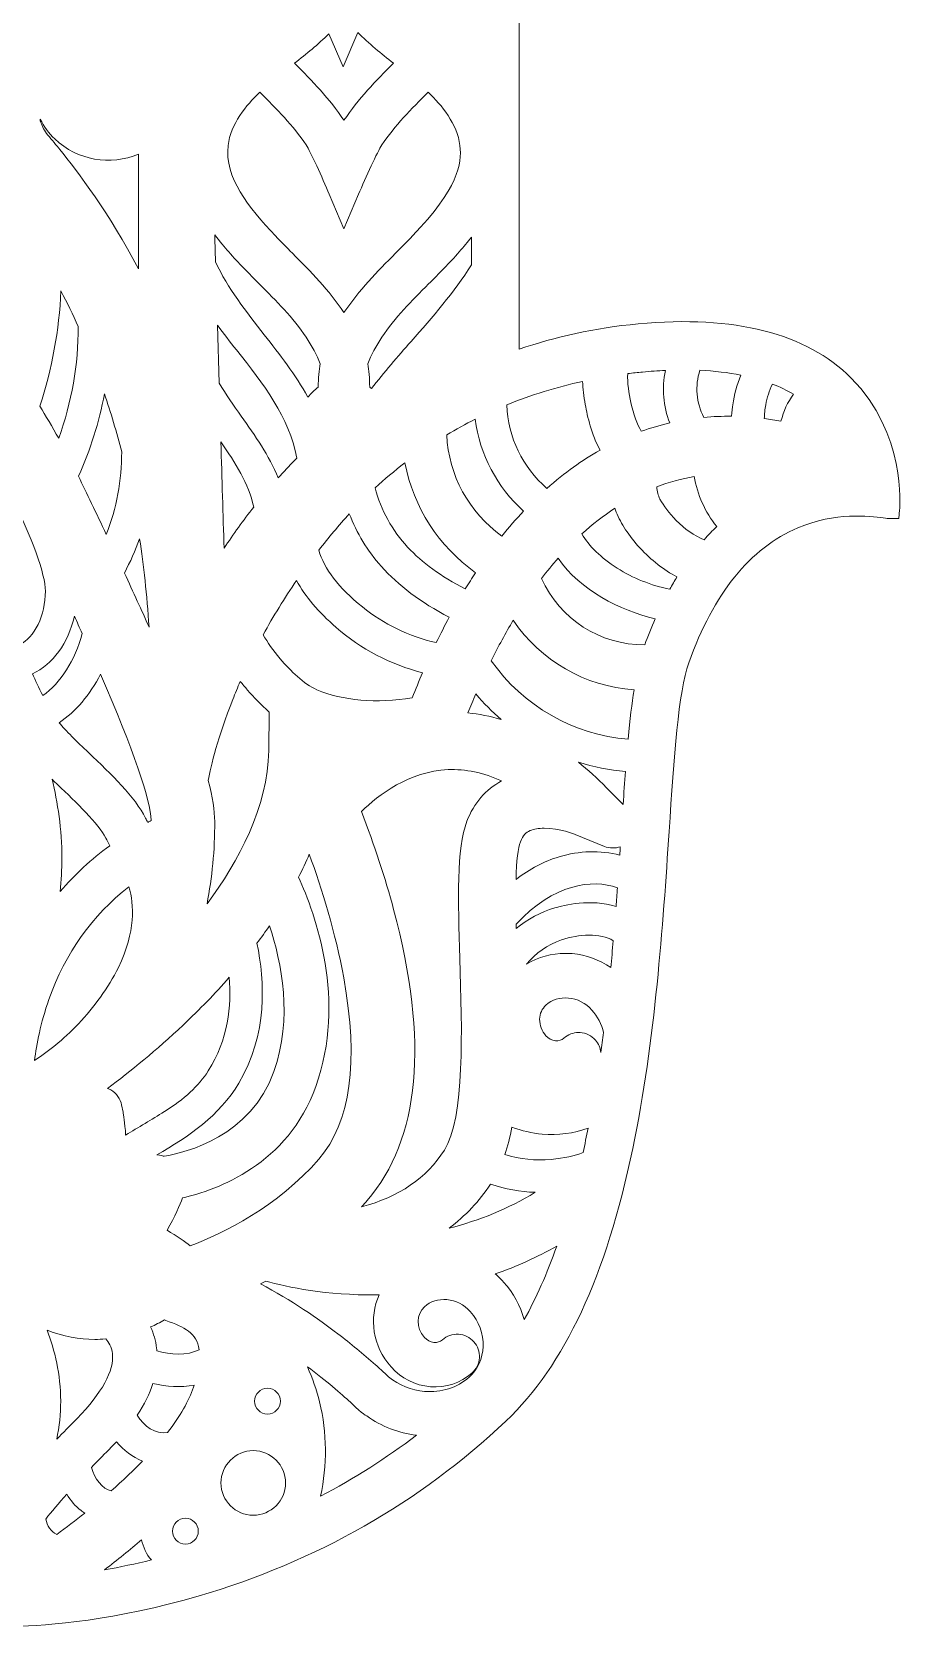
# Model space of a CAD drawing. Header units: millimetres. Extents: x 29 to 930, y -151 to 678.
# Drawn here: x 172.9 to 310.3, y -150.9 to 99.8 of the extents above; entities that cross this region are included whole.
import ezdxf

# ---------------------------------------------------------------- set-up
doc = ezdxf.new("R2010")
doc.units = ezdxf.units.MM
doc.header["$MEASUREMENT"] = 0
doc.layers.add('Layer 5', color=7, linetype='Continuous')

msp = doc.modelspace()

# ---------------------------------------------------------------- linework, layer by layer
at = {"layer": 'Layer 5', "lineweight": 0}
for points, knots in [([(301.69, 45.35), (294.62, 52.41), (283.36, 55.28), (268.2, 53.87), (261.36, 53.24), (255.13, 51.81), (249.49, 49.88), (249.49, 49.88), (249.49, 190.25), (249.49, 190.25), (247.28, 203.86), (235.39, 213.97), (221.83, 213.97), (211.16, 213.97), (201.76, 207.7), (197.16, 198.4), (197.16, 198.4), (197.16, 210.22), (197.16, 210.22), (195.36, 225.67), (183.11, 233.91), (169.58, 233.94), (169.58, 233.94), (169.58, 233.94), (169.58, 233.94), (169.57, 233.94), (169.55, 233.94), (169.54, 233.94), (169.53, 233.94), (169.51, 233.94), (169.5, 233.94), (169.5, 233.94), (169.5, 233.94), (169.5, 233.94), (155.97, 233.91), (143.72, 225.67), (141.91, 210.22), (141.91, 210.22), (141.91, 198.4), (141.91, 198.4), (137.32, 207.7), (127.92, 213.97), (117.25, 213.97), (103.69, 213.97), (91.8, 203.86), (89.58, 190.25), (89.58, 190.25), (89.58, 49.88), (89.58, 49.88), (83.95, 51.81), (77.72, 53.24), (70.88, 53.87), (55.72, 55.28), (44.45, 52.41), (37.39, 45.35), (28.77, 36.71), (29.74, 25.11), (29.79, 24.62), (29.79, 24.62), (29.92, 23.26), (29.92, 23.26), (29.92, 23.26), (31.28, 23.26), (31.28, 23.26), (31.54, 23.26), (31.86, 23.3), (32.34, 23.36), (34.59, 23.65), (39.86, 24.32), (45.78, 21.8), (53.27, 18.61), (59.04, 11.48), (62.92, 0.58), (64.55, -4.01), (65.23, -14.16), (66.01, -25.92), (66.98, -40.57), (68.2, -58.81), (71.73, -75.75), (75.91, -95.84), (82.43, -109.86), (91.66, -118.62), (105.17, -131.44), (121.45, -140.7), (140.04, -146.15), (152.78, -149.88), (163.8, -150.85), (168.88, -150.85), (169.11, -150.85), (169.33, -150.85), (169.54, -150.85), (169.75, -150.85), (169.97, -150.85), (170.2, -150.85), (175.28, -150.85), (186.3, -149.88), (199.04, -146.15), (217.63, -140.7), (233.91, -131.44), (247.42, -118.62), (256.65, -109.86), (263.17, -95.84), (267.35, -75.75), (270.88, -58.81), (272.09, -40.57), (273.07, -25.92), (273.85, -14.16), (274.53, -4.01), (276.16, 0.58), (280.04, 11.48), (285.8, 18.61), (293.3, 21.8), (299.22, 24.32), (304.49, 23.65), (306.73, 23.36), (307.22, 23.3), (307.53, 23.26), (307.79, 23.26), (307.79, 23.26), (309.16, 23.26), (309.16, 23.26), (309.16, 23.26), (309.29, 24.62), (309.29, 24.62), (309.33, 25.11), (310.31, 36.71), (301.69, 45.35)], [0, 0, 0, 0, 1, 1, 1, 2, 2, 2, 3, 3, 3, 4, 4, 4, 5, 5, 5, 6, 6, 6, 7, 7, 7, 8, 8, 8, 9, 9, 9, 10, 10, 10, 11, 11, 11, 12, 12, 12, 13, 13, 13, 14, 14, 14, 15, 15, 15, 16, 16, 16, 17, 17, 17, 18, 18, 18, 19, 19, 19, 20, 20, 20, 21, 21, 21, 22, 22, 22, 23, 23, 23, 24, 24, 24, 25, 25, 25, 26, 26, 26, 27, 27, 27, 28, 28, 28, 29, 29, 29, 30, 30, 30, 31, 31, 31, 32, 32, 32, 33, 33, 33, 34, 34, 34, 35, 35, 35, 36, 36, 36, 37, 37, 37, 38, 38, 38, 39, 39, 39, 40, 40, 40, 41, 41, 41, 42, 42, 42, 42]), ([(221.83, 94.26), (221.83, 94.26), (224.13, 99.67), (224.13, 99.67), (224.13, 99.68), (224.13, 99.68), (224.13, 99.68), (225.9, 97.92), (227.83, 96.35), (229.74, 94.85), (227, 92.09), (224.22, 89.24), (221.97, 85.87), (219.73, 89.23), (216.94, 92.09), (214.21, 94.85), (216.04, 96.3), (217.9, 97.79), (219.61, 99.48), (219.61, 99.48), (221.83, 94.26), (221.83, 94.26)], [0, 0, 0, 0, 1, 1, 1, 2, 2, 2, 3, 3, 3, 4, 4, 4, 5, 5, 5, 6, 6, 6, 7, 7, 7, 7]), ([(208.74, 90.29), (211.34, 87.69), (214.02, 85), (216.02, 81.99), (216.7, 80.97), (218.56, 76.85), (219.67, 74.24), (219.67, 74.24), (221.97, 68.83), (221.97, 68.83), (221.97, 68.83), (224.27, 74.24), (224.27, 74.24), (225.38, 76.85), (227.24, 80.97), (227.93, 81.99), (229.93, 85), (232.6, 87.68), (235.2, 90.29), (237.36, 88.22), (239.77, 85.35), (240.19, 81.89), (240.54, 78.96), (239.89, 75.21), (232.76, 67.71), (231.88, 66.79), (230.96, 65.86), (230.07, 64.96), (227.23, 62.1), (224.31, 59.15), (221.97, 55.65), (219.64, 59.15), (216.72, 62.1), (213.87, 64.96), (212.98, 65.86), (212.06, 66.79), (211.19, 67.71), (206.97, 72.14), (203.16, 76.93), (203.76, 81.89), (203.76, 81.89), (203.76, 81.89), (203.76, 81.89), (204.18, 85.35), (206.58, 88.22), (208.74, 90.29)], [0, 0, 0, 0, 1, 1, 1, 2, 2, 2, 3, 3, 3, 4, 4, 4, 5, 5, 5, 6, 6, 6, 7, 7, 7, 8, 8, 8, 9, 9, 9, 10, 10, 10, 11, 11, 11, 12, 12, 12, 13, 13, 13, 14, 14, 14, 15, 15, 15, 15]), ([(175.2, 83.81), (174.79, 84.45), (174.46, 85.12), (174.21, 85.81), (174.22, 85.9), (174.24, 85.98), (174.25, 86.07), (174.8, 84.91), (175.57, 83.85), (176.53, 82.94), (180.09, 79.56), (185.27, 78.7), (189.66, 80.54), (189.66, 80.54), (189.66, 62.54), (189.66, 62.54), (185.16, 71.12), (180.16, 77.8), (177.26, 81.36), (177.22, 81.41), (177.18, 81.46), (177.15, 81.49), (176.49, 82.3), (175.84, 83.07), (175.2, 83.81)], [0, 0, 0, 0, 1, 1, 1, 2, 2, 2, 3, 3, 3, 4, 4, 4, 5, 5, 5, 6, 6, 6, 7, 7, 7, 8, 8, 8, 8]), ([(216.02, 51.78), (216.94, 50.4), (217.68, 48.99), (218.24, 47.58), (218.03, 46.58), (217.93, 45.35), (217.94, 43.91), (217.31, 43.48), (216.76, 42.95), (216.31, 42.36), (214.35, 45.86), (211.86, 49.05), (209.44, 52.16), (206.62, 55.77), (203.71, 59.5), (201.77, 63.6), (201.77, 63.6), (201.66, 67.28), (201.66, 67.28), (201.66, 67.28), (201.66, 67.87), (201.66, 67.87), (202.45, 66.82), (203.21, 65.92), (203.85, 65.19), (205.39, 63.42), (207.06, 61.75), (208.68, 60.13), (211.29, 57.51), (214, 54.81), (216.02, 51.78)], [0, 0, 0, 0, 1, 1, 1, 2, 2, 2, 3, 3, 3, 4, 4, 4, 5, 5, 5, 6, 6, 6, 7, 7, 7, 8, 8, 8, 9, 9, 9, 10, 10, 10, 10]), ([(226.01, 43.91), (226.01, 45.34), (225.91, 46.58), (225.7, 47.58), (226.26, 48.99), (227.01, 50.4), (227.93, 51.78), (229.95, 54.81), (232.65, 57.52), (235.27, 60.14), (236.88, 61.75), (238.55, 63.42), (240.1, 65.19), (240.78, 65.98), (241.41, 66.74), (241.99, 67.49), (241.99, 67.49), (241.99, 63.15), (241.99, 63.15), (239.3, 58.84), (235.86, 54.92), (232.53, 51.12), (230.44, 48.73), (228.28, 46.28), (226.29, 43.7), (226.2, 43.77), (226.1, 43.84), (226.01, 43.91)], [0, 0, 0, 0, 1, 1, 1, 2, 2, 2, 3, 3, 3, 4, 4, 4, 5, 5, 5, 6, 6, 6, 7, 7, 7, 8, 8, 8, 9, 9, 9, 9]), ([(174.18, 40.91), (176.1, 46.83), (177.21, 52.9), (177.5, 59.04), (178.45, 57.22), (179.36, 55.35), (180.21, 53.45), (180.22, 47.5), (179.17, 41.5), (177.15, 35.88), (176.13, 37.68), (175.07, 39.46), (174.18, 40.91)], [0, 0, 0, 0, 1, 1, 1, 2, 2, 2, 3, 3, 3, 4, 4, 4, 4]), ([(211.64, 29.65), (210.19, 33.18), (207.98, 36.3), (205.83, 39.34), (204.64, 41.03), (203.41, 42.77), (202.35, 44.53), (202.35, 44.53), (202.07, 53.65), (202.07, 53.65), (203.05, 52.34), (204.06, 51.05), (205.06, 49.79), (209.32, 44.38), (213.35, 39.25), (214.58, 32.78), (214.46, 32.66), (214.34, 32.54), (214.23, 32.42), (213.36, 31.53), (212.49, 30.6), (211.64, 29.65)], [0, 0, 0, 0, 1, 1, 1, 2, 2, 2, 3, 3, 3, 4, 4, 4, 5, 5, 5, 6, 6, 6, 7, 7, 7, 7]), ([(273.17, 38.29), (271.65, 37.94), (270.16, 37.5), (268.7, 36.98), (268, 38.13), (267.48, 39.6), (267.06, 41.53), (266.77, 42.89), (266.47, 44.56), (266.57, 46.05), (267.36, 46.15), (268.13, 46.23), (268.89, 46.3), (270.11, 46.41), (271.31, 46.5), (272.48, 46.55), (271.91, 43.79), (272.15, 40.92), (273.17, 38.29)], [0, 0, 0, 0, 1, 1, 1, 2, 2, 2, 3, 3, 3, 4, 4, 4, 5, 5, 5, 6, 6, 6, 6]), ([(283.08, 41.16), (283.02, 40.74), (282.94, 40.09), (282.88, 39.34), (281.42, 39.36), (279.96, 39.3), (278.53, 39.16), (277.34, 41.47), (277.12, 44.13), (277.9, 46.57), (280.2, 46.46), (282.36, 46.21), (284.35, 45.82), (283.71, 44.3), (283.29, 42.74), (283.08, 41.16)], [0, 0, 0, 0, 1, 1, 1, 2, 2, 2, 3, 3, 3, 4, 4, 4, 5, 5, 5, 5]), ([(180.25, 29.91), (182.13, 34.07), (183.5, 38.41), (184.33, 42.88), (185.33, 39.91), (186.24, 36.85), (187.04, 33.74), (187.06, 29.32), (186.23, 24.89), (184.62, 20.76), (183.04, 24.11), (181.51, 27.29), (180.25, 29.91)], [0, 0, 0, 0, 1, 1, 1, 2, 2, 2, 3, 3, 3, 4, 4, 4, 4]), ([(258.04, 31.34), (256.63, 30.34), (255.24, 29.22), (253.87, 28.01), (250.03, 31.34), (247.76, 36.02), (247.54, 41.12), (251.38, 42.69), (255.38, 43.93), (259.48, 44.83), (259.52, 43.7), (259.65, 42.49), (259.89, 41.18), (260.25, 39.25), (260.86, 36.54), (262.21, 34), (260.79, 33.2), (259.39, 32.31), (258.04, 31.34)], [0, 0, 0, 0, 1, 1, 1, 2, 2, 2, 3, 3, 3, 4, 4, 4, 5, 5, 5, 6, 6, 6, 6]), ([(290.65, 38.58), (289.78, 38.74), (288.9, 38.88), (288.03, 38.99), (288.04, 39.7), (288.12, 40.42), (288.25, 41.14), (288.46, 42.26), (288.81, 43.36), (289.3, 44.41), (290.49, 43.96), (291.59, 43.42), (292.62, 42.82), (291.7, 41.55), (291.04, 40.12), (290.65, 38.58)], [0, 0, 0, 0, 1, 1, 1, 2, 2, 2, 3, 3, 3, 4, 4, 4, 5, 5, 5, 5]), ([(246.8, 20.52), (241.6, 24.23), (238.42, 30.05), (238.12, 36.43), (239.57, 37.3), (241.07, 38.12), (242.59, 38.88), (243.31, 33.35), (246.04, 28.15), (250.19, 24.43), (249.03, 23.2), (247.9, 21.89), (246.8, 20.52)], [0, 0, 0, 0, 1, 1, 1, 2, 2, 2, 3, 3, 3, 4, 4, 4, 4]), ([(207.79, 25.07), (206.14, 22.97), (204.58, 20.81), (203.13, 18.6), (202.97, 23.75), (202.8, 29.55), (202.62, 35.31), (204.93, 32.02), (206.96, 28.79), (207.79, 25.07)], [0, 0, 0, 0, 1, 1, 1, 2, 2, 2, 3, 3, 3, 3]), ([(231.98, 18.77), (229.55, 21.37), (227.79, 24.59), (226.87, 28.11), (228.34, 29.46), (229.91, 30.76), (231.54, 32), (232.91, 25.03), (236.85, 18.9), (242.64, 14.75), (242.1, 13.92), (241.56, 13.07), (241.03, 12.19), (237.18, 14.2), (234.28, 16.31), (231.98, 18.77)], [0, 0, 0, 0, 1, 1, 1, 2, 2, 2, 3, 3, 3, 4, 4, 4, 5, 5, 5, 5]), ([(274.18, 22.98), (273.06, 24.11), (272.21, 25.24), (271.63, 26.32), (271.33, 26.89), (271.16, 27.51), (271.12, 28.26), (273.04, 28.99), (275.02, 29.53), (277.02, 29.88), (277.49, 27.02), (278.71, 24.3), (280.56, 22.01), (279.88, 21.35), (279.22, 20.66), (278.59, 19.94), (277.03, 20.56), (275.55, 21.58), (274.18, 22.98)], [0, 0, 0, 0, 1, 1, 1, 2, 2, 2, 3, 3, 3, 4, 4, 4, 5, 5, 5, 6, 6, 6, 6]), ([(171.04, 3.46), (171.04, 3.46), (169.54, 7.07), (169.54, 7.07), (169.54, 7.07), (168.05, 3.45), (168.05, 3.45), (165.76, 4.53), (164.04, 7.99), (164.04, 11.86), (164.04, 14.54), (166.07, 20.12), (169.54, 27.06), (173.01, 20.12), (175.04, 14.54), (175.04, 11.86), (175.04, 8), (173.32, 4.54), (171.04, 3.46)], [0, 0, 0, 0, 1, 1, 1, 2, 2, 2, 3, 3, 3, 4, 4, 4, 5, 5, 5, 6, 6, 6, 6]), ([(224.87, 9.36), (221.13, 12.38), (218.83, 15.38), (218.02, 18.29), (219.55, 20.26), (221.16, 22.19), (222.81, 24.03), (223.97, 20.99), (225.68, 18.17), (227.82, 15.76), (230.51, 12.74), (234.01, 10.11), (238.5, 7.74), (237.82, 6.45), (237.14, 5.12), (236.48, 3.76), (232.2, 4.73), (228.21, 6.65), (224.87, 9.36)], [0, 0, 0, 0, 1, 1, 1, 2, 2, 2, 3, 3, 3, 4, 4, 4, 5, 5, 5, 6, 6, 6, 6]), ([(264.9, 15.48), (262.38, 17.09), (260.48, 18.93), (259.35, 20.84), (261.02, 22.36), (262.76, 23.71), (264.53, 24.88), (264.6, 24.68), (264.67, 24.48), (264.75, 24.29), (265.51, 22.42), (266.7, 20.62), (268.51, 18.63), (270.24, 16.73), (272.21, 15.18), (274.3, 14.08), (273.92, 13.46), (273.54, 12.82), (273.18, 12.16), (270.23, 12.75), (267.39, 13.88), (264.9, 15.48)], [0, 0, 0, 0, 1, 1, 1, 2, 2, 2, 3, 3, 3, 4, 4, 4, 5, 5, 5, 6, 6, 6, 7, 7, 7, 7]), ([(187.46, 14.7), (188.39, 16.44), (189.19, 18.25), (189.85, 20.1), (190.49, 15.93), (190.99, 11.28), (191.34, 6.2), (190.17, 8.83), (188.88, 11.65), (187.46, 14.7)], [0, 0, 0, 0, 1, 1, 1, 2, 2, 2, 3, 3, 3, 3]), ([(269.24, 3.39), (262.15, 3.41), (255.94, 7.41), (253.02, 13.85), (253.87, 14.97), (254.74, 16.03), (255.63, 17.04), (259.11, 11.94), (265.35, 8.86), (270.88, 7.49), (270.29, 6.16), (269.74, 4.78), (269.24, 3.39)], [0, 0, 0, 0, 1, 1, 1, 2, 2, 2, 3, 3, 3, 4, 4, 4, 4]), ([(220.73, 6.15), (224.62, 2.77), (229.29, 0.32), (234.32, -0.98), (233.77, -2.27), (233.23, -3.58), (232.71, -4.91), (227.12, -5.83), (221.7, -5.38), (217.73, -3.65), (215.54, -2.7), (213.66, -0.74), (211.94, 1.23), (210.83, 2.52), (209.95, 3.76), (209.28, 5), (210.86, 7.89), (212.62, 10.74), (214.52, 13.51), (215.89, 11.02), (217.96, 8.56), (220.73, 6.15)], [0, 0, 0, 0, 1, 1, 1, 2, 2, 2, 3, 3, 3, 4, 4, 4, 5, 5, 5, 6, 6, 6, 7, 7, 7, 7]), ([(174.63, -4.55), (174.03, -3.36), (173.47, -2.15), (173.01, -1.13), (176.21, 0.32), (178.65, 3.7), (179.6, 7.9), (180.02, 6.98), (180.43, 6.09), (180.83, 5.21), (179.68, 0.93), (177.43, -2.59), (174.63, -4.55)], [0, 0, 0, 0, 1, 1, 1, 2, 2, 2, 3, 3, 3, 4, 4, 4, 4]), ([(266.63, -11.41), (258.04, -10.74), (250.11, -6.21), (245.11, 0.92), (246.23, 3.16), (247.38, 5.29), (248.57, 7.27), (252.87, 0.91), (259.85, -3.13), (267.55, -3.67), (267.22, -5.79), (266.92, -8.31), (266.63, -11.41)], [0, 0, 0, 0, 1, 1, 1, 2, 2, 2, 3, 3, 3, 4, 4, 4, 4]), ([(191.14, -24.5), (191.01, -24.26), (190.89, -24.04), (190.79, -23.83), (189.12, -20.49), (185.42, -16.96), (181.84, -13.54), (180, -11.77), (178.24, -10.1), (177.2, -8.83), (179.82, -7.08), (182.05, -4.46), (183.7, -1.22), (188.9, -13.14), (191.58, -20.87), (191.66, -24.23), (191.49, -24.32), (191.31, -24.41), (191.14, -24.5)], [0, 0, 0, 0, 1, 1, 1, 2, 2, 2, 3, 3, 3, 4, 4, 4, 5, 5, 5, 6, 6, 6, 6]), ([(200.62, -17.91), (201.08, -15.59), (202.17, -11.1), (204.5, -5.18), (204.87, -4.24), (205.26, -3.29), (205.67, -2.34), (206.03, -2.79), (206.42, -3.24), (206.83, -3.7), (207.79, -4.78), (208.93, -6.02), (210.23, -7.15), (210.23, -7.15), (210.14, -13.21), (210.14, -13.21), (209.99, -22.08), (205.42, -30.61), (200.45, -37.3), (201.26, -33.19), (201.67, -28.86), (201.66, -24.37), (201.66, -22.67), (201.32, -20.55), (200.62, -17.91)], [0, 0, 0, 0, 1, 1, 1, 2, 2, 2, 3, 3, 3, 4, 4, 4, 5, 5, 5, 6, 6, 6, 7, 7, 7, 8, 8, 8, 8]), ([(241.44, -7.3), (241.85, -6.29), (242.26, -5.29), (242.69, -4.31), (243.91, -5.77), (245.25, -7.11), (246.68, -8.34), (244.94, -7.81), (243.19, -7.47), (241.44, -7.3)], [0, 0, 0, 0, 1, 1, 1, 2, 2, 2, 3, 3, 3, 3]), ([(265.84, -21.69), (265.84, -21.69), (263.24, -19.06), (263.24, -19.06), (261.77, -17.58), (260.3, -16.24), (258.81, -15.03), (261.2, -15.78), (263.68, -16.27), (266.21, -16.49), (266.08, -18.18), (265.96, -19.93), (265.84, -21.69)], [0, 0, 0, 0, 1, 1, 1, 2, 2, 2, 3, 3, 3, 4, 4, 4, 4]), ([(225.61, -83.95), (233.91, -74.34), (235.32, -58.95), (229.78, -38.21), (228.46, -33.26), (226.75, -28.08), (224.7, -22.79), (227.38, -20.18), (232.23, -16.48), (238.33, -16.21), (241.08, -16.09), (243.9, -16.68), (246.75, -17.98), (244.22, -19.32), (242.39, -21.46), (241.29, -24.33), (239.64, -28.63), (239.89, -36.64), (240.18, -45.91), (240.53, -57.1), (240.96, -71.02), (237.75, -76.04), (234.96, -80.41), (230.6, -83.39), (224.75, -84.93), (225.04, -84.6), (225.33, -84.28), (225.61, -83.95)], [0, 0, 0, 0, 1, 1, 1, 2, 2, 2, 3, 3, 3, 4, 4, 4, 5, 5, 5, 6, 6, 6, 7, 7, 7, 8, 8, 8, 9, 9, 9, 9]), ([(176.09, -17.72), (176.39, -18.02), (176.7, -18.31), (177.01, -18.6), (179.86, -21.32), (183.4, -24.71), (184.53, -26.96), (184.72, -27.36), (184.94, -27.76), (185.17, -28.17), (182.27, -30.26), (179.66, -32.68), (177.36, -35.39), (177.55, -33.62), (177.64, -31.88), (177.64, -30.16), (177.64, -25.58), (176.97, -21.32), (176.09, -17.72)], [0, 0, 0, 0, 1, 1, 1, 2, 2, 2, 3, 3, 3, 4, 4, 4, 5, 5, 5, 6, 6, 6, 6]), ([(255.78, -29.91), (253.42, -30.62), (251.15, -31.82), (249.01, -33.47), (249.09, -30.51), (249.32, -28.52), (249.69, -27.55), (250.11, -26.47), (250.6, -26.07), (251.22, -25.8), (251.81, -25.55), (252.55, -25.42), (253.43, -25.42), (255.84, -25.42), (258.32, -26.39), (258.33, -26.39), (258.33, -26.39), (262.89, -28.27), (262.89, -28.27), (263.71, -28.6), (264.6, -28.61), (265.4, -28.32), (265.37, -28.76), (265.34, -29.2), (265.31, -29.65), (262.26, -28.86), (258.94, -28.95), (255.78, -29.91)], [0, 0, 0, 0, 1, 1, 1, 2, 2, 2, 3, 3, 3, 4, 4, 4, 5, 5, 5, 6, 6, 6, 7, 7, 7, 8, 8, 8, 9, 9, 9, 9]), ([(218.04, -77.42), (211.59, -84.89), (202.91, -89.11), (197.82, -91.09), (196.96, -90.41), (195.7, -89.51), (194.17, -88.62), (195.41, -86.5), (196.19, -84.6), (196.58, -83.54), (202.01, -82.3), (213.18, -78.31), (217.56, -66), (222.37, -52.46), (217.51, -38.95), (214.83, -33.12), (215.44, -31.92), (216.01, -30.71), (216.52, -29.5), (218.48, -34.92), (220.66, -41.88), (221.93, -48.92), (224.32, -62.08), (223.01, -71.67), (218.04, -77.42)], [0, 0, 0, 0, 1, 1, 1, 2, 2, 2, 3, 3, 3, 4, 4, 4, 5, 5, 5, 6, 6, 6, 7, 7, 7, 8, 8, 8, 8]), ([(175.6, -52.35), (178.18, -45.04), (182.41, -39.09), (188.18, -34.63), (188.99, -37.49), (189.23, -41.58), (186.55, -47.31), (184.86, -50.54), (182.74, -53.52), (180.24, -56.17), (177.8, -58.75), (175.31, -60.64), (173.35, -61.93), (173.66, -59.4), (174.3, -56.02), (175.6, -52.35)], [0, 0, 0, 0, 1, 1, 1, 2, 2, 2, 3, 3, 3, 4, 4, 4, 5, 5, 5, 5]), ([(264.73, -37.71), (260.77, -36.47), (256.49, -37.53), (255.11, -37.94), (252.88, -38.61), (250.8, -39.73), (249.05, -41.19), (249.04, -40.97), (249.04, -40.74), (249.03, -40.51), (254.96, -34.15), (260.94, -33.33), (264.95, -34.8), (264.87, -35.81), (264.8, -36.78), (264.73, -37.71)], [0, 0, 0, 0, 1, 1, 1, 2, 2, 2, 3, 3, 3, 4, 4, 4, 5, 5, 5, 5]), ([(208.29, -43.51), (208.98, -42.59), (209.64, -41.67), (210.27, -40.75), (212.18, -46.5), (213.93, -55.3), (210.96, -63.65), (207.33, -73.86), (197.17, -76.41), (193.7, -76.99), (193.7, -76.99), (193.58, -76.96), (193.58, -76.96), (193.49, -76.94), (193.14, -76.86), (192.58, -76.77), (197.55, -73.88), (202.39, -70.64), (205.45, -65.48), (209.98, -57.86), (209.55, -49.45), (208.29, -43.51)], [0, 0, 0, 0, 1, 1, 1, 2, 2, 2, 3, 3, 3, 4, 4, 4, 5, 5, 5, 6, 6, 6, 7, 7, 7, 7]), ([(250.68, -46.79), (252.04, -45.07), (253.93, -43.73), (256.17, -42.98), (258.84, -42.07), (262.25, -41.82), (264.29, -43.11), (264.16, -44.57), (264.03, -45.97), (263.9, -47.34), (262.11, -46.09), (260.04, -45.32), (257.85, -45.13), (257.49, -45.1), (257.13, -45.09), (256.78, -45.09), (254.59, -45.09), (252.5, -45.67), (250.68, -46.79)], [0, 0, 0, 0, 1, 1, 1, 2, 2, 2, 3, 3, 3, 4, 4, 4, 5, 5, 5, 6, 6, 6, 6]), ([(203.94, -48.86), (204.3, -53.28), (203.78, -58.68), (200.64, -63.56), (199.09, -65.97), (196.9, -68.01), (193.75, -69.97), (191.74, -71.22), (189.67, -72.45), (187.66, -73.65), (187.55, -71.71), (187.31, -70.39), (187.25, -70.06), (187.25, -70.06), (187.03, -68.93), (187.03, -68.93), (186.83, -67.94), (186.21, -67.08), (185.33, -66.57), (185.16, -66.48), (185, -66.4), (184.82, -66.33), (188.4, -63.64), (192.51, -60.29), (196.69, -56.36), (199.3, -53.9), (201.73, -51.39), (203.94, -48.86)], [0, 0, 0, 0, 1, 1, 1, 2, 2, 2, 3, 3, 3, 4, 4, 4, 5, 5, 5, 6, 6, 6, 7, 7, 7, 8, 8, 8, 9, 9, 9, 9]), ([(261.48, -58.72), (260.86, -58.02), (260, -57.6), (259.07, -57.55), (259, -57.54), (258.93, -57.54), (258.86, -57.54), (258, -57.54), (257.18, -57.85), (256.53, -58.42), (256.19, -58.73), (255.72, -58.87), (255.21, -58.83), (254.64, -58.77), (254.11, -58.49), (253.7, -58.04), (253.05, -57.31), (252.71, -56.39), (252.72, -55.46), (252.74, -54.57), (253.1, -53.78), (253.72, -53.23), (254.66, -52.39), (255.91, -51.99), (257.24, -52.11), (258.64, -52.23), (259.95, -52.9), (260.92, -54), (261.83, -55.02), (262.46, -56.24), (262.76, -57.53), (262.62, -58.59), (262.48, -59.64), (262.34, -60.66), (262.26, -59.96), (261.98, -59.28), (261.48, -58.72)], [0, 0, 0, 0, 1, 1, 1, 2, 2, 2, 3, 3, 3, 4, 4, 4, 5, 5, 5, 6, 6, 6, 7, 7, 7, 8, 8, 8, 9, 9, 9, 10, 10, 10, 11, 11, 11, 12, 12, 12, 12]), ([(247.26, -76.72), (247.7, -75.43), (248.06, -73.99), (248.35, -72.39), (249.89, -72.98), (251.52, -73.37), (253.14, -73.51), (255.61, -73.73), (258.08, -73.4), (260.34, -72.55), (260.09, -73.85), (259.82, -75.13), (259.54, -76.39), (258.24, -76.93), (256.56, -77.3), (254.52, -77.48), (252.07, -77.7), (249.64, -77.45), (247.26, -76.72)], [0, 0, 0, 0, 1, 1, 1, 2, 2, 2, 3, 3, 3, 4, 4, 4, 5, 5, 5, 6, 6, 6, 6]), ([(245.02, -81.37), (247.32, -82.14), (249.68, -82.57), (252.03, -82.66), (247.79, -85.22), (243.26, -87.1), (238.49, -88.29), (241.04, -86.37), (243.23, -84.06), (245.02, -81.37)], [0, 0, 0, 0, 1, 1, 1, 2, 2, 2, 3, 3, 3, 3]), ([(247.06, -96.77), (246.65, -96.31), (246.21, -95.88), (245.75, -95.49), (249.09, -94.33), (252.32, -92.86), (255.41, -91.1), (253.88, -95.46), (252.18, -99.28), (250.3, -102.66), (249.69, -100.51), (248.59, -98.5), (247.06, -96.77)], [0, 0, 0, 0, 1, 1, 1, 2, 2, 2, 3, 3, 3, 4, 4, 4, 4]), ([(241.63, -111.71), (241.63, -111.71), (241.63, -111.71), (241.63, -111.71), (239.74, -113.39), (237.26, -114.18), (234.65, -113.95), (232.58, -113.77), (230.62, -112.97), (228.96, -111.64), (228.65, -111.34), (228.26, -110.99), (227.82, -110.58), (227.48, -110.24), (227.19, -109.97), (226.92, -109.78), (225.02, -108.09), (223.04, -106.45), (221.01, -104.9), (218.02, -102.61), (213.66, -99.55), (208.83, -97.07), (209.12, -96.92), (209.4, -96.77), (209.68, -96.61), (213.03, -97.54), (219.28, -98.89), (227.02, -98.77), (227.18, -98.77), (227.34, -98.77), (227.5, -98.76), (225.86, -102.4), (226.48, -106.86), (229.37, -110.1), (230.97, -111.92), (233.17, -113.02), (235.55, -113.22), (237.98, -113.42), (240.3, -112.66), (242.08, -111.08), (242.78, -110.46), (243.2, -109.6), (243.25, -108.67), (243.31, -107.74), (243, -106.84), (242.38, -106.14), (241.76, -105.44), (240.9, -105.02), (239.97, -104.97), (239.04, -104.91), (238.13, -105.22), (237.43, -105.84), (237.08, -106.15), (236.63, -106.3), (236.11, -106.25), (235.54, -106.19), (235.01, -105.91), (234.6, -105.46), (233.29, -103.98), (233.3, -101.82), (234.62, -100.65), (235.56, -99.81), (236.81, -99.41), (238.14, -99.53), (239.54, -99.65), (240.85, -100.32), (241.82, -101.42), (243.19, -102.96), (243.91, -104.9), (243.84, -106.88), (243.78, -108.78), (243, -110.5), (241.63, -111.71)], [0, 0, 0, 0, 1, 1, 1, 2, 2, 2, 3, 3, 3, 4, 4, 4, 5, 5, 5, 6, 6, 6, 7, 7, 7, 8, 8, 8, 9, 9, 9, 10, 10, 10, 11, 11, 11, 12, 12, 12, 13, 13, 13, 14, 14, 14, 15, 15, 15, 16, 16, 16, 17, 17, 17, 18, 18, 18, 19, 19, 19, 20, 20, 20, 21, 21, 21, 22, 22, 22, 23, 23, 23, 24, 24, 24, 24]), ([(192.57, -107.56), (192.56, -107.43), (192.55, -107.29), (192.53, -107.16), (192.39, -105.99), (192.07, -104.88), (191.58, -103.83), (192.32, -103.5), (193.06, -103.13), (193.79, -102.73), (193.85, -102.75), (193.92, -102.78), (193.98, -102.8), (196.92, -103.89), (198.82, -104.73), (199.19, -107.4), (197.35, -108.34), (194.63, -108.26), (192.57, -107.56)], [0, 0, 0, 0, 1, 1, 1, 2, 2, 2, 3, 3, 3, 4, 4, 4, 5, 5, 5, 6, 6, 6, 6]), ([(175.33, -104.34), (177.84, -105.29), (180.35, -105.78), (182.83, -105.78), (183.39, -105.78), (183.95, -105.75), (184.53, -105.7), (184.97, -106.18), (185.46, -106.95), (185.59, -108.04), (185.89, -110.65), (183.92, -114.26), (180.02, -118.2), (178.9, -119.34), (177.83, -120.44), (176.83, -121.49), (177.24, -119.47), (177.45, -117.47), (177.45, -115.49), (177.45, -111.29), (176.49, -107.45), (175.33, -104.34)], [0, 0, 0, 0, 1, 1, 1, 2, 2, 2, 3, 3, 3, 4, 4, 4, 5, 5, 5, 6, 6, 6, 7, 7, 7, 7]), ([(218.13, -115.62), (217.67, -113.74), (217.02, -111.87), (216.22, -110.07), (219.16, -112.29), (221.54, -114.35), (222.98, -115.65), (223.39, -116.07), (223.84, -116.48), (224.31, -116.88), (224.83, -117.36), (225.29, -117.67), (225.54, -117.82), (227.87, -119.46), (230.56, -120.5), (233.35, -120.85), (228.63, -124.44), (223.58, -127.65), (218.28, -130.45), (219.36, -125.54), (219.32, -120.47), (218.13, -115.62)], [0, 0, 0, 0, 1, 1, 1, 2, 2, 2, 3, 3, 3, 4, 4, 4, 5, 5, 5, 6, 6, 6, 7, 7, 7, 7]), ([(191.95, -112.71), (194.07, -113.26), (196.35, -113.35), (198.41, -112.98), (198.38, -113.09), (198.34, -113.2), (198.31, -113.31), (197.6, -115.45), (196.24, -117.84), (194.24, -120.42), (192.36, -120.75), (190.5, -119.43), (189.48, -117.7), (190.6, -116), (191.43, -114.33), (191.95, -112.71)], [0, 0, 0, 0, 1, 1, 1, 2, 2, 2, 3, 3, 3, 4, 4, 4, 5, 5, 5, 5]), ([(209.95, -117.52), (208.83, -117.52), (207.92, -116.61), (207.92, -115.49), (207.92, -114.37), (208.83, -113.47), (209.95, -113.47), (211.07, -113.47), (211.98, -114.37), (211.98, -115.49), (211.98, -116.61), (211.07, -117.52), (209.95, -117.52)], [0, 0, 0, 0, 1, 1, 1, 2, 2, 2, 3, 3, 3, 4, 4, 4, 4]), ([(185.39, -129.58), (184.05, -129.34), (182.7, -127.59), (182.28, -125.92), (183.15, -125.01), (184.06, -124.07), (185, -123.13), (185.41, -122.71), (185.81, -122.29), (186.2, -121.86), (187.34, -123.22), (188.77, -124.27), (190.31, -124.91), (188.84, -126.42), (187.19, -127.99), (185.39, -129.58)], [0, 0, 0, 0, 1, 1, 1, 2, 2, 2, 3, 3, 3, 4, 4, 4, 5, 5, 5, 5]), ([(202.64, -128.35), (202.64, -125.55), (204.92, -123.27), (207.71, -123.27), (210.51, -123.27), (212.79, -125.55), (212.79, -128.35), (212.79, -131.15), (210.51, -133.42), (207.71, -133.42), (204.92, -133.42), (202.64, -131.15), (202.64, -128.35)], [0, 0, 0, 0, 1, 1, 1, 2, 2, 2, 3, 3, 3, 4, 4, 4, 4]), ([(178.4, -130.12), (178.98, -131.1), (179.74, -131.97), (180.66, -132.68), (180.84, -132.82), (181.03, -132.95), (181.22, -133.08), (179.82, -134.21), (178.34, -135.34), (176.82, -136.47), (175.95, -135.96), (175.31, -135.07), (175.1, -134.03), (176.01, -132.87), (177.12, -131.56), (178.4, -130.12)], [0, 0, 0, 0, 1, 1, 1, 2, 2, 2, 3, 3, 3, 4, 4, 4, 5, 5, 5, 5]), ([(197.06, -133.9), (198.18, -133.9), (199.08, -134.8), (199.08, -135.92), (199.08, -137.04), (198.18, -137.95), (197.06, -137.95), (195.94, -137.95), (195.03, -137.04), (195.03, -135.92), (195.03, -134.8), (195.94, -133.9), (197.06, -133.9)], [0, 0, 0, 0, 1, 1, 1, 2, 2, 2, 3, 3, 3, 4, 4, 4, 4]), ([(190.16, -137.28), (190.4, -138.46), (190.93, -139.55), (191.7, -140.46), (189.23, -141.06), (186.77, -141.58), (184.34, -142.01), (186.39, -140.43), (188.34, -138.85), (190.16, -137.28)], [0, 0, 0, 0, 1, 1, 1, 2, 2, 2, 3, 3, 3, 3])]:
    msp.add_open_spline(points, degree=3, knots=knots, dxfattribs=at)

doc.saveas('drawing.dxf')
